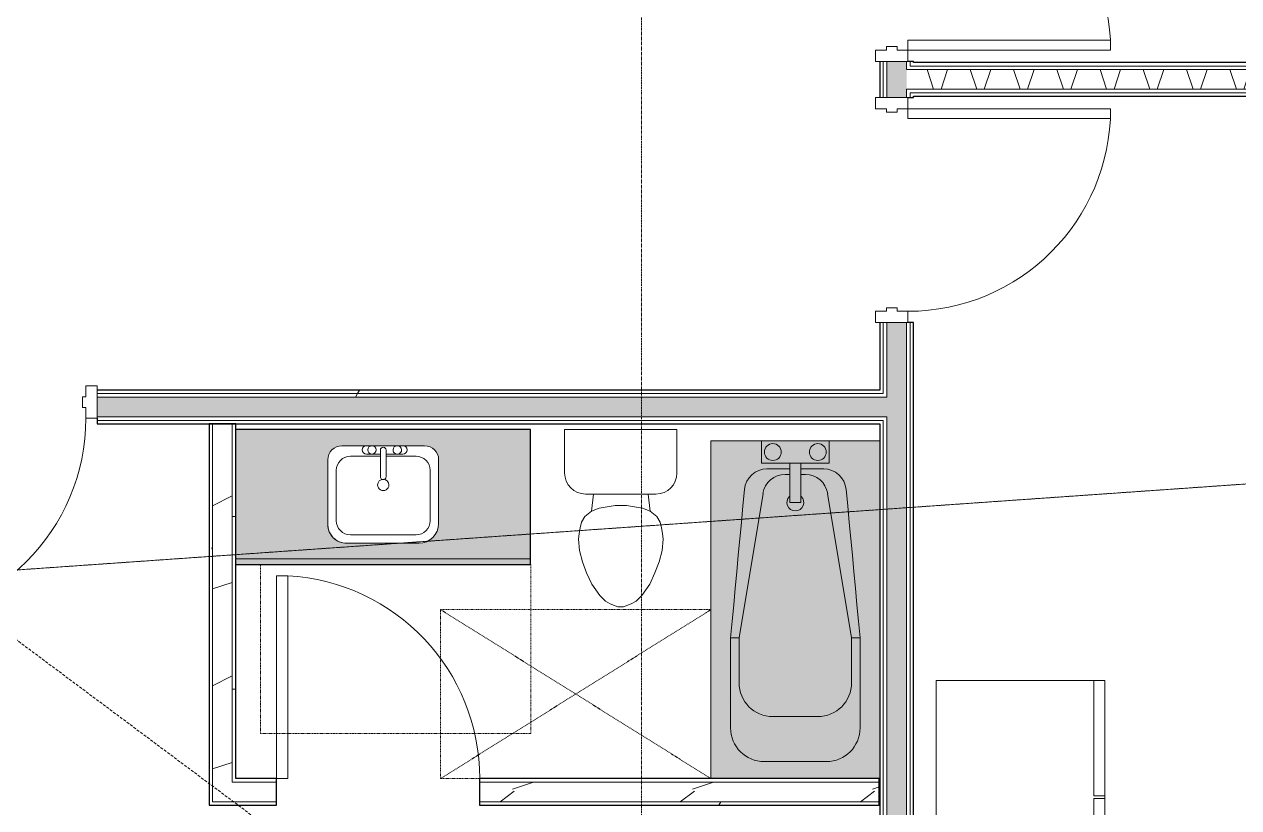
# Model space of a CAD drawing. Header units: inches. Extents: x -10205 to 13964, y -460 to 30702.
# Drawn here: x -2600.9 to -2385.2, y 11575.8 to 11715 of the extents above; entities that cross this region are included whole.
import ezdxf

# ---------------------------------------------------------------- set-up
doc = ezdxf.new("R2010")
doc.units = ezdxf.units.IN
doc.header["$MEASUREMENT"] = 0
for name, pattern in [('Grid Line 1_2_', [0.875, 0.5, -0.125, 0.125, -0.125]), ('Hidden 1_8_', [0.1875, 0.125, -0.0625]), ('IMPORT-DASHED _2_', [0.75, 0.5, -0.25]), ('IMPORT-DASHED2', [0.375, 0.25, -0.125])]:
    doc.linetypes.add(name, pattern=pattern)
for name, color, linetype, lineweight in [('0-1', 7, 'Continuous', 5), ('0-4', 7, 'Continuous', 9), ('00base_6150001_dwg', 147, 'Continuous', 13), ('A-DETL-HDLN-1', 7, 'Hidden 1_8_', 9), ('A-DOOR', 31, 'Continuous', 9), ('A-DOOR-3', 7, 'Continuous', 9), ('A-DOOR-4', 250, 'Continuous', 13), ('A-DOOR-6', 31, 'Continuous', 13), ('A-DOOR-FRAM', 31, 'Continuous', 13), ('A-WALL', 113, 'Continuous', 9), ('A-WALL-5', 130, 'Continuous', 25), ('A-WALL-6', 7, 'Continuous', 9), ('A-WALL-PATT-3', 7, 'Continuous', 9), ('A-WALL-PATT-4', 8, 'Continuous', 9), ('A-WALL-PATT-5', 111, 'Continuous', 9), ('E_RDWY_Gravel', 1, 'IMPORT-DASHED2', 13), ('E_TOPO_DTM_Breaklines', 147, 'Continuous', 13), ('E_TOPO_DTM_Contours_Minor', 147, 'IMPORT-DASHED _2_', 13), ('I-WALL-2', 2, 'Continuous', 25), ('P-SANR-FIXT-5', 7, 'Continuous', 9), ('P-SANR-FIXT-6', 254, 'Continuous', 9), ('Q-CASE-2', 254, 'Continuous', 9), ('Q-CASE-5', 130, 'Continuous', 25), ('Q-CASE-6', 7, 'Continuous', 9), ('Q-SPCQ-3', 7, 'Continuous', 9), ('S-GRID-1', 1, 'Grid Line 1_2_', 9)]:
    doc.layers.add(name, color=color, linetype=linetype, lineweight=lineweight)
pattern_1 = [(0, (0, 0), (61.44, 15.36), [2.534, -43.546, 2.534, -43.546, -245.76]), (0, (0, 0), (61.44, 15.36), [-92.16, 2.534, -89.626, 2.534, -43.546, -107.52]), (0, (0, 0), (61.44, 15.36), [-230.4, 2.534, -28.186, 2.534, -74.266]), (120, (23.04, 7.68), (-44.02215, 45.5286), [2.534, -43.546, 2.534, -43.546, -245.76]), (120, (23.04, 7.68), (-44.02215, 45.5286), [-92.16, 2.534, -89.626, 2.534, -43.546, -107.52]), (120, (23.04, 7.68), (-44.02215, 45.5286), [-230.4, 2.534, -28.186, 2.534, -74.266]), (240, (30.72, 38.4), (-17.41785, -60.8886), [2.534, -43.546, 2.534, -43.546, -245.76]), (240, (30.72, 38.4), (-17.41785, -60.8886), [-92.16, 2.534, -89.626, 2.534, -43.546, -107.52]), (240, (30.72, 38.4), (-17.41785, -60.8886), [-230.4, 2.534, -28.186, 2.534, -74.266])]
pattern_2 = [(216.87, (12.795, 31.987), (95.9612857, 63.9749714), [15.994, -143.942]), (206.565, (31.987, 22.391), (-31.986981, -31.986924), [35.763, -35.763]), (198.435, (31.987, 6.397), (-63.974746, -31.987128), [20.231, -80.922])]
pattern_3 = [(161.57, (0.96, 0.96), (-7.6802237, -0.0009796), [0, -54.643, 6.067, 0]), (18.43, (-0.96, 0.96), (-7.6802237, 0.0009796), [0, -54.643, 6.067, 0]), (108.43, (0.96, 0.96), (3.8382953, -19.2013653), [18.211, -42.499]), (71.57, (-0.96, 0.96), (3.8382953, 19.2013653), [18.211, -42.499])]

# ---------------------------------------------------------------- blocks, each defined once
blk = doc.blocks.new('Single-Flush - 36_ x 84_-1372824-SITE PLAN - CAD FILE')
at = {"layer": 'A-DOOR-3'}
blk.add_arc((18, -2.38), 36.07, 180, 266.8211, dxfattribs=at)
at = {"layer": 'A-DOOR-4'}
for p, q in [((16, -2.38), (16, -38.39)), ((18, -2.38), (16, -2.38)), ((18, -2.38), (18, -38.39)), ((18, -38.39), (16, -38.39))]:
    blk.add_line(p, q, dxfattribs=at)
blk = doc.blocks.new('Refrigerator_-_Side-by-Side_6047 - 36_ X 30_-V26-SITE PLAN - CAD FILE')
at = {"layer": 'Q-SPCQ-3'}
for p, q in [((17.87, 14.42), (-17.88, 14.42)), ((-17.88, 14.42), (-17.88, -15.58)), ((17.87, -15.58), (17.87, 14.42)), ((-17.88, -13.58), (-3.13, -13.58)), ((-17.88, -13.58), (-17.88, -15.58)), ((-3.13, -15.58), (-3.13, -13.58)), ((-2.63, -13.58), (17.87, -13.58)), ((-2.63, -13.58), (-2.63, -15.58)), ((17.87, -15.58), (17.87, -13.58)), ((-17.88, -15.58), (17.87, -15.58)), ((-3.13, -15.58), (-17.88, -15.58)), ((17.87, -15.58), (-2.63, -15.58))]:
    blk.add_line(p, q, dxfattribs=at)
blk = doc.blocks.new('M_Sink Vanity-Square - 500 x 440mm-1372835-SITE PLAN - CAD FILE')
at = {"layer": 'P-SANR-FIXT-5'}
for p, q in [((-5.72, 10.23), (7.14, 10.23)), ((-5.72, 10.23), (7.14, 10.23)), ((-5.22, 8.73), (6.46, 8.73)), ((-9.22, -4.59), (-9.22, 6.73)), ((-9.22, -4.59), (-9.22, 6.73)), ((10.46, 6.91), (10.46, -4.59)), ((10.46, 6.91), (10.46, -4.59)), ((-7.72, -2.72), (-7.72, 6.23)), ((8.96, 6.23), (8.96, -2.72)), ((0.12, -6.33), (0.12, -1.59)), ((1.12, -6.33), (1.12, -1.59)), ((0.12, -5.22), (-5.22, -5.22)), ((-2.88, -5.59), (0.12, -5.59)), ((6.46, -5.22), (1.12, -5.22)), ((1.12, -5.59), (3.62, -5.59)), ((7.96, -7.09), (-6.72, -7.09)), ((7.96, -7.09), (-6.72, -7.09)), ((3.62, -7.09), (-2.88, -7.09))]:
    blk.add_line(p, q, dxfattribs=at)
for centre, radius, start, end in [((-5.72, 6.73), 3.5, 90, 180), ((-5.72, 6.73), 3.5, 90, 180), ((-5.22, 6.23), 2.5, 90, 180), ((6.46, 6.23), 2.5, 360, 90), ((7.14, 6.91), 3.32, 0, 90), ((7.14, 6.91), 3.32, 360, 90), ((0.62, -0.13), 1, 360, 180), ((0.62, -0.13), 1, 180, 0), ((0.62, -1.59), 0.5, 360, 180), ((-5.22, -2.72), 2.5, 180, 270), ((6.46, -2.72), 2.5, 270, 360), ((-6.72, -4.59), 2.5, 180, 270), ((-6.72, -4.59), 2.5, 180, 270), ((-2.88, -6.34), 0.75, 90, 270), ((-1.88, -6.34), 0.75, 360, 180), ((-1.88, -6.34), 0.75, 180, 0), ((0.62, -6.33), 0.5, 180, 0), ((2.62, -6.34), 0.75, 0, 180), ((2.62, -6.34), 0.75, 180, 0), ((3.62, -6.34), 0.75, 270, 90), ((7.96, -4.59), 2.5, 270, 0), ((7.96, -4.59), 2.5, 270, 0)]:
    blk.add_arc(centre, radius, start, end, dxfattribs=at)
blk = doc.blocks.new('Toilet-Domestic-3D - Toilet-Domestic-3D-V64-SITE PLAN - CAD FILE')
at = {"layer": 'P-SANR-FIXT-5'}
for p, q in [((-9.98, 19.48), (9.98, 19.48)), ((-9.98, 11.75), (-9.98, 19.48)), ((9.98, 19.48), (9.98, 11.75)), ((6.25, 8.02), (-6.25, 8.02)), ((-4.86, 8.02), (-5.21, 5)), ((4.86, 8.02), (5.21, 5)), ((-5.21, 5), (-6.4, 4)), ((-3.84, 5.5), (-5.21, 5)), ((-1, 6), (-3.84, 5.5)), ((1, 6), (-1, 6)), ((3.84, 5.5), (1, 6)), ((5.21, 5), (3.84, 5.5)), ((6.4, 4), (5.21, 5)), ((-6.97, 3), (-7.24, 2)), ((-6.4, 4), (-6.97, 3)), ((6.97, 3), (6.4, 4)), ((7.24, 2), (6.97, 3)), ((-7.41, 1), (-7.5, 0)), ((-7.24, 2), (-7.41, 1)), ((7.41, 1), (7.24, 2)), ((7.5, 0), (7.41, 1)), ((-7.5, 0), (-7.33, -1.99)), ((-7.33, -1.99), (-6.79, -4)), ((6.79, -4), (7.33, -1.99)), ((7.33, -1.99), (7.5, 0)), ((-6.79, -4), (-6.06, -6)), ((6.06, -6), (6.79, -4)), ((-6.06, -6), (-5.13, -8)), ((5.13, -8), (6.06, -6)), ((-5.13, -8), (-3.74, -10)), ((3.74, -10), (5.13, -8)), ((-3.74, -10), (-2.74, -11)), ((2.74, -11), (3.74, -10)), ((-2.74, -11), (-1.87, -11.5)), ((-1.87, -11.5), (-0.5, -12)), ((-0.5, -12), (0.5, -12)), ((0.5, -12), (1.87, -11.5)), ((1.87, -11.5), (2.74, -11))]:
    blk.add_line(p, q, dxfattribs=at)
for centre, start, end in [((-6.25, 11.75), 180, 270), ((6.25, 11.75), 270, 360)]:
    blk.add_arc(centre, 3.73, start, end, dxfattribs=at)
blk = doc.blocks.new('OD_CW_Base Cabinet - OD_CW_Base Cabinet-1437019-SITE PLAN - CAD FILE')
at = {"layer": 'Q-CASE-2'}
h = blk.add_hatch(color=256, dxfattribs=at)
h.paths.add_polyline_path([(0.74, 1), (53.11, 1), (53.11, 24), (0.74, 24), (0.74, 3.8)], flags=0)
h.paths.add_polyline_path([(33.27, 3.8), (20.4, 3.8), (19.54, 3.92), (18.74, 4.25), (18.06, 4.77), (17.53, 5.46), (17.2, 6.26), (17.08, 7.12), (17.17, 19.27), (17.42, 19.88), (17.81, 20.39), (18.33, 20.79), (18.94, 21.04), (19.58, 21.13), (34.91, 21.04), (35.57, 20.75), (36.04, 20.39), (36.43, 19.88), (36.68, 19.27), (36.77, 18.63), (36.77, 7.3), (36.65, 6.4), (36.3, 5.55), (35.74, 4.83), (35.02, 4.27), (34.17, 3.92)], flags=0)
blk.add_hatch(color=256, dxfattribs=at).paths.add_polyline_path([(0.74, 0), (53.11, 0), (53.11, 1), (0.74, 1)], flags=0)
at = {"layer": 'Q-CASE-5'}
for p, q in [((53.11, 24), (0.74, 24)), ((53.11, 0), (53.11, 24)), ((0.74, 0), (53.11, 0))]:
    blk.add_line(p, q, dxfattribs=at)
at = {"layer": 'Q-CASE-6'}
for p, q in [((0.74, 24), (53.11, 24)), ((53.11, 24), (53.11, 1)), ((0.74, 1), (53.11, 1)), ((53.11, 1), (0.74, 1)), ((53.11, 0), (0.74, 0)), ((53.11, 1), (53.11, 0))]:
    blk.add_line(p, q, dxfattribs=at)
blk = doc.blocks.new('Bath Tub - Maestro - 60_x30_-V30-SITE PLAN - CAD FILE')
at = {"layer": 'P-SANR-FIXT-6'}
for points in [[(60, 0), (60, 30), (0, 30), (0, 21), (4, 21), (4, 16), (5, 16), (5.06, 20.74), (5.21, 21.33), (5.48, 21.94), (5.83, 22.49), (6.27, 22.97), (6.79, 23.38), (7.36, 23.69), (7.98, 23.91), (9.35, 24.09), (35, 26.5), (51, 26.5), (52.55, 26.3), (54, 25.7), (55.24, 24.74), (56.3, 23.25), (56.8, 22.05), (57, 20.5), (57, 9.5), (56.91, 8.46), (56.64, 7.45), (56.2, 6.5), (55.6, 5.64), (54.86, 4.9), (54, 4.3), (53.05, 3.86), (52.04, 3.59), (51, 3.5), (35, 3.5), (7.98, 6.09), (7.36, 6.31), (6.79, 6.62), (6.27, 7.03), (5.83, 7.51), (5.41, 8.22), (5.21, 8.67), (5.05, 9.3), (5, 9.96), (5, 14), (4, 13.96), (4, 9), (0, 9), (0, 0), (48.92, 0)], [(9.35, 20.74), (35, 25), (35, 26.5), (8.63, 24.03), (9.17, 21.56)], [(43, 25), (51, 26.5), (35, 26.5), (35, 25)], [(49, 19), (57, 20.5), (56.8, 22.05), (56.2, 23.5), (55.24, 24.74), (54, 25.7), (52.55, 26.3), (51, 26.5), (43, 25), (44.55, 24.8), (46, 24.2), (47.24, 23.24), (48.2, 22), (48.8, 20.55), (48.92, 19.6)], [(6, 16.8), (6.24, 18.17), (6.98, 19.41), (8.03, 20.28), (9.35, 20.74), (8.63, 24.03), (7.98, 23.91), (7.35, 23.69), (6.74, 23.34), (6.27, 22.97), (5.72, 22.32), (5.48, 21.94), (5.21, 21.33), (5.05, 20.7), (5.05, 19.87), (5.92, 17.06)], [(35, 5), (43, 5), (44.55, 5.2), (46.03, 5.83), (47.28, 6.81), (48.2, 8), (48.8, 9.45), (49, 11), (48.92, 19.6), (48.72, 20.74), (48.16, 22.05), (47.24, 23.24), (46, 24.2), (44.55, 24.8), (43, 25), (34.74, 24.96), (9.06, 20.64), (8.03, 20.28), (6.82, 19.17), (6.24, 18.17), (6, 16.59), (6, 16), (10.94, 16), (10.94, 14), (6, 14), (6, 13.2), (6.24, 11.83), (6.98, 10.59), (8.03, 9.72), (9.35, 9.26), (29.32, 5.94)], [(57, 9.5), (57, 20.5), (49, 19), (49, 11), (56.91, 9.52)], [(4, 14), (10.94, 14), (10.94, 16), (4, 16)], [(8.63, 5.97), (9.35, 9.26), (8.03, 9.72), (6.95, 10.62), (6.24, 11.83), (6, 13.2), (5, 9.96), (5.05, 9.3), (5.41, 8.22), (5.72, 7.68), (5.87, 7.47), (6.33, 6.98), (6.79, 6.62), (7.36, 6.31), (8, 6.08)], [(51, 3.5), (52.04, 3.59), (53.05, 3.86), (54, 4.3), (54.95, 5), (55.72, 5.83), (56.34, 6.81), (56.76, 7.9), (56.93, 8.66), (57, 9.5), (49, 11), (48.8, 9.45), (48.12, 7.9), (47.24, 6.76), (46, 5.8), (44.55, 5.2), (43.07, 4.99), (50.51, 3.59)], [(35, 3.5), (35, 5), (9.35, 9.26), (8.63, 5.97), (32.07, 3.77)], [(47, 3.5), (51, 3.5), (43, 5), (35, 5), (35, 3.5), (43, 3.5)]]:
    blk.add_hatch(color=256, dxfattribs=at).paths.add_polyline_path(points, flags=0)
h = blk.add_hatch(color=256, dxfattribs=at)
h.paths.add_polyline_path([(0, 9), (4, 9), (4, 21), (0, 21), (0, 11)], flags=0)
h.paths.add_polyline_path([(2, 9.5), (1.61, 9.55), (1.25, 9.7), (0.94, 9.94), (0.7, 10.25), (0.55, 10.61), (0.5, 11), (0.55, 11.39), (0.7, 11.75), (0.94, 12.06), (1.25, 12.3), (1.61, 12.45), (2, 12.5), (2.39, 12.45), (2.75, 12.3), (3.06, 12.06), (3.33, 11.67), (3.45, 11.39), (3.5, 11), (3.45, 10.61), (3.3, 10.25), (3.06, 9.94), (2.75, 9.7), (2.39, 9.55)], flags=0)
h.paths.add_polyline_path([(2, 17.5), (1.61, 17.55), (1.25, 17.7), (0.94, 17.94), (0.7, 18.25), (0.55, 18.61), (0.5, 19), (0.55, 19.39), (0.7, 19.75), (0.94, 20.06), (1.25, 20.3), (1.61, 20.45), (2, 20.5), (2.39, 20.45), (2.75, 20.3), (3.06, 20.06), (3.3, 19.75), (3.45, 19.39), (3.5, 19), (3.33, 18.33), (3.3, 18.25), (3.02, 17.91), (2.75, 17.7), (2.39, 17.55)], flags=0)
h = blk.add_hatch(color=256, dxfattribs=at)
h.paths.add_polyline_path([(2, 9.5), (2.39, 9.55), (2.75, 9.7), (3.06, 9.94), (3.3, 10.25), (3.45, 10.61), (3.5, 11), (3.33, 11.67), (3.3, 11.75), (3.06, 12.06), (2.75, 12.3), (2.39, 12.45), (2, 12.5), (1.61, 12.45), (1.25, 12.3), (0.94, 12.06), (0.7, 11.75), (0.55, 11.39), (0.5, 11), (0.55, 10.61), (0.7, 10.25), (0.94, 9.94), (1.25, 9.7), (1.61, 9.55)], flags=0)
h.paths.add_polyline_path([(2, 17.5), (2.39, 17.55), (3.02, 17.91), (3.06, 17.94), (3.33, 18.33), (3.45, 18.61), (3.5, 19), (3.45, 19.39), (3.3, 19.75), (3.06, 20.06), (2.75, 20.3), (2.38, 20.45), (2, 20.5), (1.61, 20.45), (1.25, 20.3), (0.94, 20.06), (0.7, 19.75), (0.55, 19.39), (0.5, 19), (0.55, 18.61), (0.7, 18.25), (0.94, 17.94), (1.25, 17.7), (1.61, 17.55)], flags=0)
h = blk.add_hatch(color=256, dxfattribs=at)
h.paths.add_polyline_path([(5, 9.96), (6, 13.2), (6, 14), (5, 14), (5, 10.39)], flags=0)
h.paths.add_polyline_path([(6, 16), (6, 16.8), (5, 20.04), (5.05, 16)], flags=0)
at = {"layer": 'P-SANR-FIXT-5'}
for p, q in [((0, 30), (0, 21)), ((35, 26.5), (51, 26.5)), ((35, 26.5), (35, 25)), ((35, 25), (9.35, 20.74)), ((43, 25), (35, 25)), ((4, 21), (0, 21)), ((0, 21), (0, 9)), ((4, 16), (4, 21)), ((5, 16), (5, 20.04)), ((57, 20.5), (57, 9.5)), ((49, 11), (49, 19)), ((4, 14), (4, 16)), ((4, 16), (10.94, 16)), ((6, 16.8), (6, 16)), ((10.94, 14), (10.94, 16)), ((4, 9), (4, 14)), ((10.94, 14), (4, 14)), ((5, 9.96), (5, 14)), ((6, 14), (6, 13.2)), ((0, 9), (0, 0)), ((0, 9), (4, 9)), ((9.35, 9.26), (35, 5)), ((35, 3.5), (35, 5)), ((35, 5), (43, 5)), ((51, 3.5), (35, 3.5)), ((0, 0), (60, 0))]:
    blk.add_line(p, q, dxfattribs=at)
at = {"layer": 'P-SANR-FIXT-5', "flags": 128}
for points in [[(8.63, 24.03), (11.56, 24.3), (14.49, 24.58), (17.42, 24.85), (20.35, 25.13), (23.28, 25.4), (26.21, 25.68), (29.14, 25.95), (32.07, 26.23), (35, 26.5)], [(35, 3.5), (32.07, 3.77), (29.14, 4.05), (26.21, 4.32), (23.28, 4.6), (20.35, 4.87), (17.42, 5.15), (14.49, 5.42), (11.56, 5.7), (8.63, 5.97)]]:
    blk.add_lwpolyline(points, dxfattribs=at)
at = {"layer": 'P-SANR-FIXT-5'}
for centre, radius, start, end in [((51, 20.5), 6, 360, 90), ((9, 20.04), 4, 95.3558, 180), ((43, 19), 6, 360, 90), ((2, 19), 1.5, 360, 180), ((10, 16.8), 4, 99.4223, 180), ((2, 19), 1.5, 180, 360), ((10.94, 15), 1.5, 360, 135), ((10, 13.2), 4, 180, 260.5777), ((10.94, 15), 1.5, 225, 360), ((2, 11), 1.5, 360, 180), ((2, 11), 1.5, 180, 360), ((43, 11), 6, 270, 0), ((9, 9.96), 4, 180, 264.6442), ((51, 9.5), 6, 270, 360)]:
    blk.add_arc(centre, radius, start, end, dxfattribs=at)
blk = doc.blocks.new('1750 Ox - Unit Layouts_rvt-1-SITE PLAN - CAD FILE')
at = {"layer": 'A-WALL-PATT-3'}
h = blk.add_hatch(dxfattribs=at)
h.set_pattern_fill('FP_2', color=256, style=0, pattern_type=2)
h.set_pattern_definition(pattern_1)
h.paths.add_polyline_path([(-2568.05, 11576.24), (-2567.42, 11576.24), (-2567.42, 11643.99), (-2568.05, 11643.99), (-2568.05, 11580.36)], flags=0)
h = blk.add_hatch(dxfattribs=at)
h.set_pattern_fill('FP_2', color=256, style=0, pattern_type=2)
h.set_pattern_definition(pattern_1)
h.paths.add_polyline_path([(-2563.92, 11580.36), (-2563.3, 11580.36), (-2563.3, 11643.99), (-2563.92, 11643.99), (-2563.92, 11618.99)], flags=0)
h = blk.add_hatch(dxfattribs=at)
h.set_pattern_fill('FP_2', color=256, style=0, pattern_type=2)
h.set_pattern_definition(pattern_1)
h.paths.add_polyline_path([(-2471.18, 11576.24), (-2449.01, 11576.24), (-2449.01, 11576.86), (-2520.04, 11576.86), (-2520.04, 11576.24), (-2473.92, 11576.24)], flags=0)
h.paths.add_polyline_path([(-2567.42, 11576.24), (-2556.04, 11576.24), (-2556.04, 11576.86), (-2567.42, 11576.86)], flags=0)
at = {"layer": 'A-WALL-PATT-4'}
h = blk.add_hatch(dxfattribs=at)
h.set_pattern_fill('FP_4', color=256, style=0, pattern_type=2)
h.set_pattern_definition(pattern_2)
h.paths.add_polyline_path([(-2563.92, 11576.86), (-2563.92, 11643.99), (-2567.42, 11643.99), (-2567.42, 11576.86)], flags=0)
h = blk.add_hatch(dxfattribs=at)
h.set_pattern_fill('FP_4', color=256, style=0, pattern_type=2)
h.set_pattern_definition(pattern_2)
h.paths.add_polyline_path([(-2556.04, 11576.86), (-2556.04, 11580.36), (-2563.92, 11580.31), (-2563.92, 11576.86), (-2563.3, 11576.86)], flags=0)
h.paths.add_polyline_path([(-2470.68, 11576.86), (-2449.01, 11576.86), (-2449.01, 11580.36), (-2520.04, 11580.36), (-2520.04, 11576.86), (-2473.92, 11576.86)], flags=0)
at = {"layer": 'A-DETL-HDLN-1'}
for p, q in [((-2558.92, 11588.99), (-2558.92, 11618.99)), ((-2510.92, 11618.99), (-2510.92, 11588.99)), ((-2526.92, 11610.99), (-2478.92, 11610.99)), ((-2526.92, 11580.99), (-2526.92, 11610.99)), ((-2526.92, 11610.99), (-2478.92, 11580.99)), ((-2478.92, 11610.99), (-2526.92, 11580.99)), ((-2510.92, 11588.99), (-2558.92, 11588.99)), ((-2520.04, 11580.99), (-2526.92, 11580.99))]:
    blk.add_line(p, q, dxfattribs=at)
at = {"layer": 'A-WALL-5'}
for p, q in [((-2568.05, 11643.99), (-2568.05, 11576.24)), ((-2563.3, 11643.99), (-2568.05, 11643.99)), ((-2563.3, 11580.99), (-2563.3, 11643.99)), ((-2556.04, 11580.99), (-2563.3, 11580.99)), ((-2556.04, 11576.24), (-2556.04, 11580.99)), ((-2449.01, 11580.99), (-2520.04, 11580.99)), ((-2520.04, 11580.99), (-2520.04, 11576.24)), ((-2449.01, 11576.24), (-2449.01, 11580.99)), ((-2568.05, 11576.24), (-2567.42, 11576.24)), ((-2567.42, 11576.24), (-2563.3, 11576.24)), ((-2563.3, 11576.24), (-2556.04, 11576.24)), ((-2520.04, 11576.24), (-2449.01, 11576.24))]:
    blk.add_line(p, q, dxfattribs=at)
at = {"layer": 'A-WALL-6'}
for p, q in [((-2567.42, 11576.86), (-2567.42, 11643.99)), ((-2563.92, 11580.36), (-2563.92, 11643.99)), ((-2563.92, 11580.36), (-2563.3, 11580.36)), ((-2563.3, 11580.36), (-2563.92, 11580.36)), ((-2556.04, 11580.36), (-2563.3, 11580.36)), ((-2449.01, 11580.36), (-2520.04, 11580.36)), ((-2563.92, 11576.86), (-2567.42, 11576.86)), ((-2563.3, 11576.86), (-2563.92, 11576.86)), ((-2556.04, 11576.86), (-2563.3, 11576.86)), ((-2449.01, 11576.86), (-2520.04, 11576.86))]:
    blk.add_line(p, q, dxfattribs=at)
at = {"layer": '0-4'}
for name, p in [('OD_CW_Base Cabinet - OD_CW_Base Cabinet-1437019-SITE PLAN - CAD FILE', (-2564.04, 11618.99)), ('Toilet-Domestic-3D - Toilet-Domestic-3D-V64-SITE PLAN - CAD FILE', (-2494.92, 11623.51))]:
    blk.add_blockref(name, p, dxfattribs=at)
for name, p, rotation in [('M_Sink Vanity-Square - 500 x 440mm-1372835-SITE PLAN - CAD FILE', (-2536.49, 11633.02), 180), ('Bath Tub - Maestro - 60_x30_-V30-SITE PLAN - CAD FILE', (-2478.92, 11640.99), 270), ('Single-Flush - 36_ x 84_-1372824-SITE PLAN - CAD FILE', (-2538.04, 11578.61), 180), ('Refrigerator_-_Side-by-Side_6047 - 36_ X 30_-V26-SITE PLAN - CAD FILE', (-2424.5, 11580.54), 89.99999999999478)]:
    blk.add_blockref(name, p, dxfattribs=dict(at, rotation=rotation))
blk = doc.blocks.new('HOLLOW METAL - UNIT DOOR-1759294-SITE PLAN - CAD FILE')
at = {"layer": 'A-DOOR'}
blk.add_arc((18, -2.25), 36, 180, 270, dxfattribs=at)
at = {"layer": 'A-DOOR-6'}
for p, q in [((16.25, -2.25), (18, -2.25)), ((16.25, -38.25), (16.25, -2.25)), ((18, -2.25), (18, -38.25)), ((18, -38.25), (16.25, -38.25))]:
    blk.add_line(p, q, dxfattribs=at)
at = {"layer": 'A-DOOR-FRAM'}
for p, q in [((-20, 3.5), (-18, 3.5)), ((-20, -2.25), (-20, 3.5)), ((-18, 3.5), (-18, 1.5625)), ((18, 3.5), (20, 3.5)), ((18, 1.5625), (18, 3.5)), ((20, 3.5), (20, -2.25)), ((-18, 1.5625), (-17.375, 1.5625)), ((-17.375, 1.5625), (-17.375, -0.3125)), ((17.375, 1.5625), (18, 1.5625)), ((17.375, -0.3125), (17.375, 1.5625)), ((-18, -0.3125), (-18, -2.25)), ((-17.375, -0.3125), (-18, -0.3125)), ((18, -0.3125), (17.375, -0.3125)), ((18, -2.25), (18, -0.3125)), ((-18, -2.25), (-20, -2.25)), ((20, -2.25), (18, -2.25))]:
    blk.add_line(p, q, dxfattribs=at)
blk = doc.blocks.new('HOLLOW METAL - UNIT DOOR-1759293-SITE PLAN - CAD FILE')
at = {"layer": 'A-DOOR'}
blk.add_arc((18, 2.25), 36, 90, 180, dxfattribs=at)
at = {"layer": 'A-DOOR-6'}
for p, q in [((18, 38.25), (16.25, 38.25)), ((16.25, 38.25), (16.25, 2.25)), ((18, 2.25), (18, 38.25)), ((16.25, 2.25), (18, 2.25))]:
    blk.add_line(p, q, dxfattribs=at)
at = {"layer": 'A-DOOR-FRAM'}
for p, q in [((-18, 2.25), (-20, 2.25)), ((-20, 2.25), (-20, -3.5)), ((-18, 0.3125), (-18, 2.25)), ((18, 2.25), (18, 0.3125)), ((20, 2.25), (18, 2.25)), ((20, -3.5), (20, 2.25)), ((-17.375, 0.3125), (-18, 0.3125)), ((-17.375, -1.5625), (-17.375, 0.3125)), ((18, 0.3125), (17.375, 0.3125)), ((17.375, 0.3125), (17.375, -1.5625)), ((-18, -3.5), (-18, -1.5625)), ((-18, -1.5625), (-17.375, -1.5625)), ((17.375, -1.5625), (18, -1.5625)), ((18, -1.5625), (18, -3.5)), ((-20, -3.5), (-18, -3.5)), ((18, -3.5), (20, -3.5))]:
    blk.add_line(p, q, dxfattribs=at)
blk = doc.blocks.new('HOLLOW METAL - UNIT DOOR-1759144-SITE PLAN - CAD FILE')
at = {"layer": 'A-DOOR'}
blk.add_arc((18, 2.25), 36, 90, 180, dxfattribs=at)
at = {"layer": 'A-DOOR-6'}
for p, q in [((18, 38.25), (16.25, 38.25)), ((16.25, 38.25), (16.25, 2.25)), ((18, 2.25), (18, 38.25)), ((16.25, 2.25), (18, 2.25))]:
    blk.add_line(p, q, dxfattribs=at)
at = {"layer": 'A-DOOR-FRAM'}
for p, q in [((-18, 2.25), (-20, 2.25)), ((-20, 2.25), (-20, -3.5)), ((-18, 0.3125), (-18, 2.25)), ((18, 2.25), (18, 0.3125)), ((20, 2.25), (18, 2.25)), ((20, -3.5), (20, 2.25)), ((-17.375, 0.3125), (-18, 0.3125)), ((-17.375, -1.5625), (-17.375, 0.3125)), ((18, 0.3125), (17.375, 0.3125)), ((17.375, 0.3125), (17.375, -1.5625)), ((-18, -3.5), (-18, -1.5625)), ((-18, -1.5625), (-17.375, -1.5625)), ((17.375, -1.5625), (18, -1.5625)), ((18, -1.5625), (18, -3.5)), ((-20, -3.5), (-18, -3.5)), ((18, -3.5), (20, -3.5))]:
    blk.add_line(p, q, dxfattribs=at)
blk = doc.blocks.new('00base_6150001_dwg-1748108-SITE PLAN - CAD FILE')
at = {"layer": 'E_RDWY_Gravel', "flags": 128}
blk.add_lwpolyline([(4039990.89, 3369958.73), (4040046.07, 3369899.93), (4040080.92, 3369811.39), (4040085.92, 3369535.95), (4040117.89, 3369278.55), (4040147.03, 3369002.78), (4040184.18, 3368716.75), (4040224.43, 3368406.23), (4040249.84, 3368113.23), (4040243.62, 3367854.49), (4040311.22, 3367688.65), (4040336.66, 3367671.26)], dxfattribs=at)
at = {"layer": 'E_TOPO_DTM_Breaklines', "flags": 128}
blk.add_lwpolyline([(4039990.89, 3369958.73), (4040046.07, 3369899.93), (4040080.92, 3369811.39), (4040085.92, 3369535.95), (4040117.89, 3369278.55), (4040147.03, 3369002.78), (4040184.18, 3368716.75), (4040224.43, 3368406.23), (4040249.84, 3368113.23), (4040243.62, 3367854.49), (4040311.22, 3367688.65), (4040336.66, 3367671.26)], dxfattribs=at)
at = {"layer": 'E_TOPO_DTM_Contours_Minor', "flags": 128}
blk.add_lwpolyline([(4039252.62, 3365857.2), (4039020.05, 3365861.75), (4038973.88, 3365861.59), (4038861.41, 3365859.33), (4038858.64, 3365858.61), (4038857.82, 3365918.33), (4039073.1, 3365924.55), (4039206.55, 3365928.78), (4039401.42, 3365934.07), (4039520.83, 3365937.35), (4039734.14, 3365944.3), (4039804.02, 3365945.94), (4039832.71, 3365946.03), (4039862.55, 3365949.25), (4039920.65, 3366004.62), (4039966.87, 3366023.44), (4040043.61, 3366061.09), (4040104.84, 3366069.9), (4040228.65, 3366100.24), (4040263.62, 3366115.22), (4040396.93, 3366210.23), (4040430.99, 3366254.57), (4040450.75, 3366303.97), (4040457.7, 3366335.55), (4040444.05, 3366457.66), (4040453.77, 3366493.03), (4040477.6, 3366571.12), (4040499.05, 3366626.2), (4040445.52, 3366664.43), (4040407.73, 3366678.31), (4040295.79, 3366733.52), (4040295.14, 3366745.83), (4040282.12, 3366804.89), (4040249.41, 3366843.65), (4040222, 3366862), (4040173.34, 3366919.86), (4040141.85, 3367004.13), (4040085.48, 3367010.66), (4040078.42, 3366999.19), (4040078.02, 3367015.44), (4040075.56, 3367014.16), (4040073.43, 3367085.36), (4040077.03, 3367095.76), (4040087.83, 3367110.42), (4040133.79, 3367148.67), (4040142.9, 3367150.41), (4040173.34, 3367152.13), (4040248.4, 3367155.54), (4040303.61, 3367179), (4040305.01, 3367180.6), (4040314.1, 3367320.13), (4040412.19, 3367323.23), (4040464.66, 3367355.6), (4040480.33, 3367373.02), (4040447.59, 3367379.03), (4040414.9, 3367401.33), (4040302.1, 3367588.34), (4040297.77, 3367601.42), (4040292.94, 3367640.53), (4040278.76, 3367647.23), (4040258.05, 3367669.58), (4040251.75, 3367683.32), (4040228.23, 3367701.53), (4040191.93, 3367744.06), (4040088.17, 3367822.19), (4040070.89, 3367854.4), (4040053.33, 3367929.1), (4040054.6, 3367987.05), (4040071.57, 3368125.96), (4040088.2, 3368181.38), (4040227.2, 3368374.21), (4040261.3, 3368391.16), (4040298.09, 3368467.42), (4040359.33, 3368649.94), (4040330.14, 3368806.68), (4040165.36, 3368861.7), (4040095.11, 3368957.57), (4039980.83, 3369203.77), (4039973.03, 3369222.75), (4039971.1, 3369237.13), (4039953.69, 3369411.97), (4039943.81, 3369412.31), (4039948.44, 3369463.12), (4039934.76, 3369506.53), (4039957.12, 3369602.07), (4039953.45, 3369619.3), (4039952.3, 3369641.76), (4039981.14, 3369781.64), (4039927.51, 3369828.3), (4039868.14, 3369862.14), (4039854.3, 3369870.58), (4039852.33, 3369875.19), (4039836.27, 3369892.24), (4039760.55, 3369889.74), (4039752.05, 3369892.47), (4039754.27, 3369889.44), (4039754.97, 3369888.17), (4039678.61, 3369845.65), (4039658.84, 3369875.07), (4039628.93, 3369914.75), (4039604.03, 3369963.13), (4039505.98, 3369925.86), (4039392.8, 3369947.45), (4039386.34, 3369967.06), (4039355.34, 3369961.3), (4039291.9, 3369959.77), (4039275.44, 3369929.93), (4039053.74, 3369924.19), (4039026.33, 3369905.35), (4038963.01, 3369907.71), (4038857.5, 3369876.33), (4038846.53, 3369878.29), (4038792.83, 3369864.63), (4038743.69, 3369856.68), (4038561.18, 3369831.63), (4038437.3, 3369813.34), (4038377.38, 3369794.87), (4038298.26, 3369791.98), (4038204.04, 3369777.98), (4038129.91, 3369742), (4038115.48, 3369715.2), (4038125.2, 3369583.85), (4038132.66, 3369530.31), (4038120.52, 3369379.87), (4038124.98, 3369303.48), (4038132.97, 3369194.74), (4038146.33, 3369083.37), (4038137.13, 3368960.58), (4038133.53, 3368828.21), (4038156.25, 3368489.14), (4038159.61, 3368450.34), (4038160.01, 3368445.48), (4038160.4, 3368439.73), (4038163.47, 3368406.36), (4038197.72, 3368138.26), (4038241.15, 3367950.6), (4038253.15, 3367844.32), (4038267.02, 3367653.98), (4038284.33, 3367504.4), (4038306.34, 3367190.32), (4038316.18, 3367136.25), (4038373.25, 3366959.11), (4038423.65, 3366853.75), (4038455.73, 3366820.11), (4038502.89, 3366771.48), (4038552.27, 3366754.35), (4038566.57, 3366719.93), (4038649.33, 3366560.34), (4038676.33, 3366458.21), (4038714.03, 3366349.84), (4038707.53, 3366197.93), (4038692.41, 3366075.68), (4038683.5, 3365974.06), (4038681.26, 3365863.74), (4038697.14, 3365855.62), (4038793.01, 3365832.91)], dxfattribs=at)

msp = doc.modelspace()

# ---------------------------------------------------------------- hatches: boundary and pattern name
at = {"layer": 'A-WALL-PATT-5'}
h = msp.add_hatch(dxfattribs=at)
h.set_pattern_fill('FP_2', color=256, style=0, pattern_type=2)
h.set_pattern_definition(pattern_1)
h.paths.add_polyline_path([(-2448.3, 11285.91), (-2448.3, 11644.61), (-2448.92, 11644.61), (-2448.92, 11285.91)], flags=0)
h.paths.add_polyline_path([(-2448.92, 11649.36), (-2448.3, 11649.37), (-2448.3, 11661.99), (-2448.92, 11661.99), (-2448.92, 11649.99)], flags=0)
h.paths.add_polyline_path([(-2448.92, 11701.99), (-2448.3, 11701.99), (-2448.3, 11708.39), (-2448.92, 11708.39), (-2448.92, 11703.44)], flags=0)
h.paths.add_polyline_path([(-2448.3, 11748.39), (-2448.3, 11850.34), (-2448.92, 11850.34), (-2448.92, 11748.39)], flags=0)
h.paths.add_polyline_path([(-2448.3, 11855.71), (-2448.3, 11856.4), (-2448.92, 11856.34)], flags=0)
h = msp.add_hatch(dxfattribs=at)
h.set_pattern_fill('FP_2', color=256, style=0, pattern_type=2)
h.set_pattern_definition(pattern_1)
h.paths.add_polyline_path([(-2447.67, 11285.29), (-2447.67, 11645.24), (-2448.3, 11645.24), (-2448.3, 11285.29)], flags=0)
h.paths.add_polyline_path([(-2447.67, 11648.74), (-2447.74, 11661.99), (-2448.3, 11661.99), (-2448.3, 11648.74)], flags=0)
h.paths.add_polyline_path([(-2447.74, 11701.99), (-2447.67, 11701.99), (-2447.74, 11708.39), (-2448.3, 11708.39), (-2448.3, 11701.99)], flags=0)
h.paths.add_polyline_path([(-2447.74, 11748.39), (-2447.67, 11748.39), (-2447.71, 11850.34), (-2448.3, 11850.34), (-2448.3, 11748.39)], flags=0)
h.paths.add_polyline_path([(-2447.67, 11855.09), (-2447.67, 11856.4), (-2448.3, 11856.4), (-2448.3, 11855.71), (-2447.68, 11855.1)], flags=0)
h = msp.add_hatch(dxfattribs=at)
h.set_pattern_fill('FP_5', color=256, style=0, pattern_type=2)
h.set_pattern_definition(pattern_3)
h.paths.add_polyline_path([(-2444.17, 11285.29), (-2444.17, 11661.99), (-2447.67, 11661.99), (-2447.67, 11285.29), (-2444.17, 11285.29)], flags=0)
h.paths.add_polyline_path([(-2447.67, 11701.99), (-2444.17, 11701.99), (-2444.17, 11708.39), (-2447.67, 11708.39), (-2447.67, 11706.69)], flags=0)
h.paths.add_polyline_path([(-2447.67, 11748.39), (-2444.17, 11748.39), (-2444.17, 11850.96), (-2447.67, 11850.96), (-2447.67, 11773.64)], flags=0)
h.paths.add_polyline_path([(-2444.17, 11851.59), (-2444.17, 11856.4), (-2447.67, 11856.4), (-2447.63, 11855.05), (-2444.39, 11851.8)], flags=0)
h = msp.add_hatch(dxfattribs=at)
h.set_pattern_fill('FP_2', color=256, style=0, pattern_type=2)
h.set_pattern_definition(pattern_1)
h.paths.add_polyline_path([(-2442.92, 11707.56), (-2370.3, 11707.59), (-2370.3, 11708.19), (-2442.92, 11708.19)], flags=0)
h.paths.add_polyline_path([(-2366.8, 11707.56), (-2366.17, 11708.19), (-2366.8, 11708.19)], flags=0)
h = msp.add_hatch(dxfattribs=at)
h.set_pattern_fill('FP_5', color=256, style=0, pattern_type=2)
h.set_pattern_definition(pattern_3)
h.paths.add_polyline_path([(-2378.77, 11703.44), (-2370.92, 11703.44), (-2367.42, 11706.94), (-2444.17, 11706.94), (-2444.17, 11703.44), (-2442.92, 11703.44)], flags=0)
h = msp.add_hatch(dxfattribs=at)
h.set_pattern_fill('FP_2', color=256, style=0, pattern_type=2)
h.set_pattern_definition(pattern_1)
h.paths.add_polyline_path([(-2695.1, 11649.36), (-2627.92, 11649.36), (-2627.92, 11649.99), (-2763.65, 11649.99), (-2763.65, 11649.36), (-2713.17, 11649.36)], flags=0)
h.paths.add_polyline_path([(-2448.92, 11649.36), (-2448.92, 11649.99), (-2587.92, 11649.99), (-2587.92, 11649.36), (-2482.62, 11649.36)], flags=0)
h.paths.add_polyline_path([(-3201.12, 11649.36), (-3088.19, 11649.36), (-3088.19, 11649.99), (-3217.92, 11649.99), (-3217.92, 11649.36), (-3209.6, 11649.36)], flags=0)
h.paths.add_polyline_path([(-3016.85, 11649.36), (-2803.65, 11649.36), (-2803.65, 11649.99), (-3048.19, 11649.99), (-3048.19, 11649.36), (-3030.19, 11649.36)], flags=0)
h.paths.add_polyline_path([(-3288.55, 11649.36), (-3257.92, 11649.36), (-3257.92, 11649.99), (-3408.3, 11649.99), (-3408.3, 11649.36), (-3294.87, 11649.36)], flags=0)
h = msp.add_hatch(dxfattribs=at)
h.set_pattern_fill('FP_2', color=256, style=0, pattern_type=2)
h.set_pattern_definition(pattern_1)
h.paths.add_polyline_path([(-2713.17, 11648.74), (-2627.92, 11648.8), (-2627.92, 11649.36), (-2763.65, 11649.36), (-2763.65, 11648.74), (-2738.17, 11648.74)], flags=0)
h.paths.add_polyline_path([(-2448.92, 11648.74), (-2448.3, 11648.74), (-2448.3, 11649.36), (-2587.92, 11649.36), (-2587.92, 11648.74), (-2482.62, 11648.74)], flags=0)
h.paths.add_polyline_path([(-2927.67, 11648.74), (-2803.65, 11648.8), (-2803.65, 11649.36), (-3048.19, 11649.36), (-3048.19, 11648.74), (-2931.03, 11648.74)], flags=0)
h.paths.add_polyline_path([(-3215.67, 11648.74), (-3088.19, 11648.8), (-3088.19, 11649.36), (-3217.92, 11649.36), (-3217.92, 11648.74)], flags=0)
h.paths.add_polyline_path([(-3402.92, 11648.74), (-3257.92, 11648.8), (-3257.92, 11649.36), (-3407.67, 11649.36), (-3407.67, 11648.74), (-3403.55, 11648.74)], flags=0)
h = msp.add_hatch(dxfattribs=at)
h.set_pattern_fill('FP_5', color=256, style=0, pattern_type=2)
h.set_pattern_definition(pattern_3)
h.paths.add_polyline_path([(-2579.22, 11645.24), (-2447.67, 11645.24), (-2447.67, 11648.74), (-2587.92, 11648.74), (-2587.92, 11645.24), (-2586.48, 11645.24)], flags=0)
h.paths.add_polyline_path([(-2627.92, 11645.24), (-2627.92, 11648.74), (-2763.65, 11648.74), (-2763.65, 11645.24), (-2636.17, 11645.24)], flags=0)
h.paths.add_polyline_path([(-2924.17, 11645.24), (-2803.65, 11645.24), (-2803.65, 11648.74), (-3048.19, 11648.74), (-3048.19, 11645.24), (-2927.67, 11645.24)], flags=0)
h.paths.add_polyline_path([(-3185.53, 11645.24), (-3088.19, 11645.24), (-3088.19, 11648.74), (-3217.92, 11648.74), (-3217.92, 11645.24), (-3201.12, 11645.24)], flags=0)
h.paths.add_polyline_path([(-3257.92, 11645.24), (-3257.92, 11648.74), (-3404.17, 11648.74), (-3404.17, 11645.24), (-3288.55, 11645.24)], flags=0)
h = msp.add_hatch(dxfattribs=at)
h.set_pattern_fill('FP_2', color=256, style=0, pattern_type=2)
h.set_pattern_definition(pattern_1)
h.paths.add_polyline_path([(-2763.27, 11644.61), (-2639.67, 11644.61), (-2639.67, 11645.24), (-2763.65, 11645.24), (-2763.65, 11644.61)], flags=0)
h.paths.add_polyline_path([(-2448.92, 11644.61), (-2448.3, 11644.62), (-2448.3, 11645.24), (-2587.92, 11645.24), (-2587.92, 11644.61), (-2482.62, 11644.61)], flags=0)
h.paths.add_polyline_path([(-2635.55, 11644.61), (-2627.92, 11644.61), (-2627.92, 11645.24), (-2636.17, 11645.24), (-2636.17, 11644.61)], flags=0)
h.paths.add_polyline_path([(-3215.67, 11644.61), (-3215.67, 11645.24), (-3217.92, 11645.24), (-3217.92, 11644.61), (-3216.3, 11644.61)], flags=0)
h.paths.add_polyline_path([(-3137.71, 11644.61), (-3088.19, 11644.61), (-3088.19, 11645.24), (-3212.17, 11645.24), (-3212.17, 11644.61), (-3138.67, 11644.61)], flags=0)
h.paths.add_polyline_path([(-3288.55, 11644.61), (-3257.92, 11644.61), (-3257.92, 11645.24), (-3403.55, 11645.24), (-3403.55, 11644.61), (-3313.45, 11644.61)], flags=0)
h.paths.add_polyline_path([(-3030.19, 11644.61), (-2927.67, 11644.61), (-2927.67, 11645.24), (-3048.19, 11645.24), (-3048.19, 11644.61), (-3034.85, 11644.61)], flags=0)
h.paths.add_polyline_path([(-2898.04, 11644.61), (-2803.65, 11644.61), (-2803.65, 11645.24), (-2924.17, 11645.24), (-2924.17, 11644.61), (-2920.82, 11644.61)], flags=0)
h = msp.add_hatch(dxfattribs=at)
h.set_pattern_fill('FP_2', color=256, style=0, pattern_type=2)
h.set_pattern_definition(pattern_1)
h.paths.add_polyline_path([(-2567.42, 11643.99), (-2448.92, 11643.99), (-2448.92, 11644.61), (-2587.92, 11644.61), (-2587.92, 11643.99), (-2580.03, 11643.99)], flags=0)
h.paths.add_polyline_path([(-3287.92, 11643.99), (-3257.92, 11643.99), (-3257.92, 11644.61), (-3402.92, 11644.61), (-3402.92, 11643.99), (-3288.55, 11643.99)], flags=0)
h.paths.add_polyline_path([(-3146.8, 11643.99), (-3088.19, 11643.99), (-3088.19, 11644.61), (-3211.55, 11644.61), (-3211.55, 11643.99), (-3150.3, 11643.99)], flags=0)
h.paths.add_polyline_path([(-2705.05, 11643.99), (-2640.3, 11643.99), (-2640.3, 11644.61), (-2763.65, 11644.61), (-2763.65, 11643.99), (-2713.17, 11643.99)], flags=0)
h.paths.add_polyline_path([(-2634.92, 11643.99), (-2627.92, 11643.99), (-2627.92, 11644.61), (-2635.55, 11644.61), (-2635.55, 11643.99)], flags=0)
h.paths.add_polyline_path([(-3030.19, 11643.99), (-2928.3, 11643.99), (-2928.3, 11644.61), (-3048.19, 11644.61), (-3048.19, 11643.99), (-3034.85, 11643.99)], flags=0)
h.paths.add_polyline_path([(-2821.65, 11643.99), (-2803.65, 11643.99), (-2803.65, 11644.61), (-2923.55, 11644.61), (-2923.55, 11643.99), (-2857.4, 11643.99)], flags=0)
h.paths.add_polyline_path([(-3217.92, 11643.99), (-3216.3, 11643.99), (-3216.3, 11644.61), (-3217.92, 11644.61)], flags=0)

# ---------------------------------------------------------------- linework, layer by layer
at = {"layer": 'A-WALL'}
for p, q in [((-2448.3, 11701.99), (-2448.3, 11708.39)), ((-2447.67, 11701.99), (-2447.67, 11708.39)), ((-2444.17, 11706.94), (-2444.17, 11708.39)), ((-2443.55, 11707.56), (-2443.55, 11708.39)), ((-2367.42, 11706.94), (-2444.17, 11706.94)), ((-2366.8, 11707.56), (-2443.55, 11707.56)), ((-2444.17, 11701.99), (-2444.17, 11703.44)), ((-2370.92, 11703.44), (-2444.17, 11703.44)), ((-2443.55, 11701.99), (-2443.55, 11702.81)), ((-2371.55, 11702.81), (-2443.55, 11702.81)), ((-2448.3, 11649.36), (-2448.3, 11661.99)), ((-2447.67, 11648.74), (-2447.67, 11661.99)), ((-2444.17, 11285.29), (-2444.17, 11661.99)), ((-2443.55, 11285.29), (-2443.55, 11661.99)), ((-2448.3, 11649.36), (-2587.92, 11649.36)), ((-2447.67, 11648.74), (-2587.92, 11648.74)), ((-2447.67, 11645.24), (-2587.92, 11645.24)), ((-2448.3, 11644.61), (-2587.92, 11644.61)), ((-2448.3, 11285.29), (-2448.3, 11644.61)), ((-2447.67, 11285.29), (-2447.67, 11645.24))]:
    msp.add_line(p, q, dxfattribs=at)
at = {"layer": 'I-WALL-2'}
for p, q in [((-2448.92, 11708.39), (-2448.92, 11701.99)), ((-2442.92, 11708.39), (-2443.92, 11708.39)), ((-2442.92, 11708.19), (-2442.92, 11708.39)), ((-2366.17, 11708.19), (-2442.92, 11708.19)), ((-2443.92, 11701.99), (-2442.92, 11701.99)), ((-2442.92, 11701.99), (-2442.92, 11702.19)), ((-2442.92, 11702.19), (-2372.17, 11702.19)), ((-2448.92, 11661.99), (-2448.92, 11649.99)), ((-2442.92, 11661.99), (-2443.92, 11661.99)), ((-2442.92, 11285.91), (-2442.92, 11661.99)), ((-2448.92, 11649.99), (-2587.92, 11649.99)), ((-2587.92, 11644.99), (-2587.92, 11643.99)), ((-2587.92, 11643.99), (-2448.92, 11643.99)), ((-2448.92, 11643.99), (-2448.92, 11285.91))]:
    msp.add_line(p, q, dxfattribs=at)
at = {"layer": 'S-GRID-1'}
msp.add_line((-2491.22, 9836.18), (-2491.22, 12413.74), dxfattribs=at)

# ---------------------------------------------------------------- block references
at = {"layer": '0-1'}
msp.add_blockref('1750 Ox - Unit Layouts_rvt-1-SITE PLAN - CAD FILE', (0, 0), dxfattribs=at)
at = {"layer": '00base_6150001_dwg', "rotation": 89.04760487178136}
msp.add_blockref('00base_6150001_dwg-1748108-SITE PLAN - CAD FILE', (3298136.14, -4084040.07), dxfattribs=at)
at = {"layer": 'A-DOOR'}
for name, p, rotation in [('HOLLOW METAL - UNIT DOOR-1759293-SITE PLAN - CAD FILE', (-2446.17, 11728.39), 269.9999999999999), ('HOLLOW METAL - UNIT DOOR-1759294-SITE PLAN - CAD FILE', (-2446.17, 11681.99), 89.9999999999999), ('HOLLOW METAL - UNIT DOOR-1759144-SITE PLAN - CAD FILE', (-2607.92, 11647.24), 180)]:
    msp.add_blockref(name, p, dxfattribs=dict(at, rotation=rotation))

doc.saveas('drawing.dxf')
